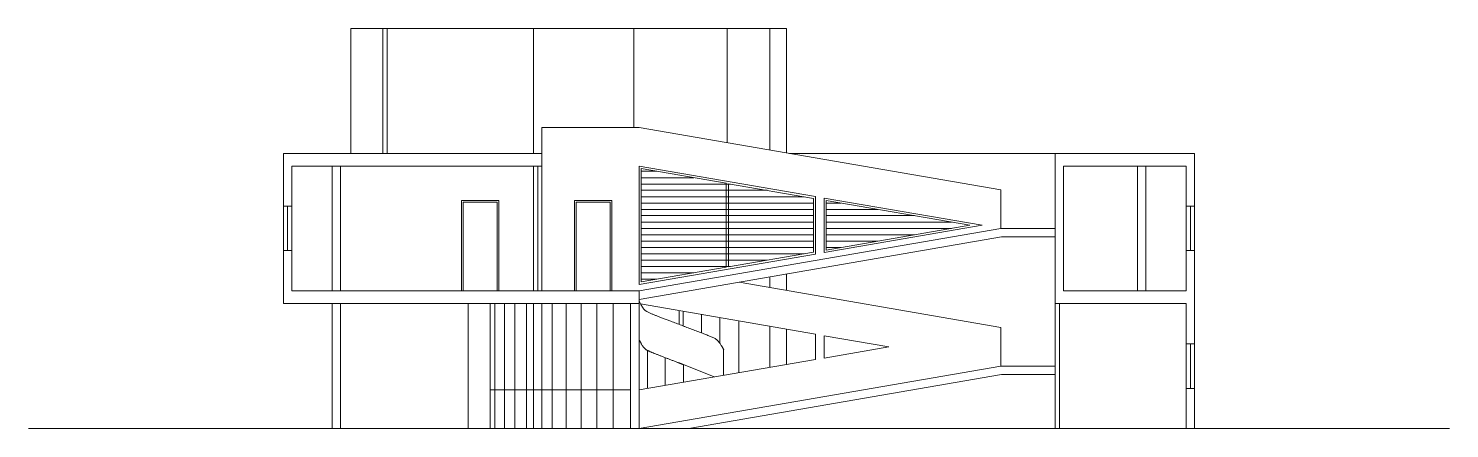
# Model space of a CAD drawing. Header units: metres. Extents: x -6 to 27.5, y 0 to 9.4.
import ezdxf

# ---------------------------------------------------------------- set-up
doc = ezdxf.new("R2010")
doc.units = ezdxf.units.M
doc.layers.add('ceco.net 275 Villa Savoye section view', color=7, linetype='Continuous', lineweight=15)

msp = doc.modelspace()

# ---------------------------------------------------------------- linework, layer by layer
at = {"layer": 'ceco.net 275 Villa Savoye section view'}
for p, q in [((1.587, 9.446), (1.587, 6.497)), ((1.587, 9.446), (11.872, 9.446)), ((2.349, 6.497), (2.349, 9.446)), ((2.349, 9.446), (2.349, 6.497)), ((2.449, 9.446), (2.449, 6.497)), ((2.449, 9.446), (2.449, 6.497)), ((5.9, 6.497), (5.9, 9.446)), ((8.27, 9.446), (8.27, 7.109)), ((8.27, 9.446), (8.27, 7.109)), ((10.467, 9.446), (10.467, 6.75)), ((11.472, 6.578), (11.472, 9.446)), ((11.872, 9.446), (11.872, 6.508)), ((6.099, 6.497), (6.099, 7.109)), ((8.39, 7.109), (6.099, 7.109)), ((8.39, 7.109), (16.927, 5.636)), ((0, 6.497), (0, 2.949)), ((0, 6.497), (6.099, 6.497)), ((1.587, 6.497), (2.349, 6.497)), ((2.449, 6.497), (5.9, 6.497)), ((6.099, 6.196), (6.099, 6.497)), ((18.207, 6.497), (11.938, 6.497)), ((18.207, 6.497), (21.497, 6.497)), ((18.207, 6.497), (18.207, 2.949)), ((21.497, 6.196), (21.497, 6.497)), ((0.199, 6.196), (0.199, 3.25)), ((0.199, 6.196), (6.099, 6.196)), ((5.999, 6.196), (5.999, 3.25)), ((8.39, 6.196), (12.557, 5.476)), ((8.39, 3.401), (8.39, 6.196)), ((8.44, 6.138), (10.446, 5.79)), ((8.44, 3.461), (8.44, 6.138)), ((8.44, 6.074), (8.813, 6.074)), ((18.407, 6.196), (21.297, 6.196)), ((18.407, 6.196), (18.407, 3.25)), ((21.297, 3.25), (21.297, 6.196)), ((21.497, 3.098), (21.497, 6.348)), ((8.44, 5.922), (9.681, 5.922)), ((8.44, 5.773), (10.548, 5.773)), ((10.446, 5.79), (10.446, 3.808)), ((10.498, 5.781), (12.507, 5.435)), ((10.498, 5.781), (10.498, 3.816)), ((8.44, 5.624), (11.415, 5.624)), ((8.44, 5.472), (12.285, 5.472)), ((12.507, 5.435), (12.507, 4.163)), ((12.557, 5.476), (12.557, 4.121)), ((12.758, 5.443), (16.487, 4.8)), ((12.758, 4.157), (12.758, 5.443)), ((12.808, 5.383), (16.192, 4.8)), ((12.808, 4.215), (12.808, 5.383)), ((16.927, 5.636), (16.927, 4.725)), ((0.1, 5.248), (0.1, 4.2)), ((8.44, 5.323), (12.507, 5.323)), ((8.44, 5.175), (12.507, 5.175)), ((12.808, 5.323), (13.152, 5.323)), ((12.808, 5.175), (14.022, 5.175)), ((21.397, 5.248), (21.397, 4.2)), ((8.39, 3.248), (16.927, 4.725)), ((8.44, 5.026), (12.507, 5.026)), ((8.44, 4.875), (12.507, 4.875)), ((8.44, 4.725), (12.507, 4.725)), ((16.487, 4.8), (12.758, 4.157)), ((12.808, 5.026), (14.889, 5.026)), ((12.808, 4.875), (15.759, 4.875)), ((16.192, 4.8), (12.808, 4.215)), ((12.808, 4.725), (15.759, 4.725)), ((16.927, 4.725), (18.207, 4.725)), ((8.39, 3.046), (16.944, 4.524)), ((8.44, 4.576), (12.507, 4.576)), ((8.44, 4.424), (12.507, 4.424)), ((12.808, 4.576), (14.889, 4.576)), ((12.808, 4.424), (14.022, 4.424)), ((16.944, 4.524), (18.207, 4.524)), ((12.557, 4.121), (8.39, 3.401)), ((8.44, 4.275), (12.507, 4.275)), ((8.44, 4.125), (12.285, 4.125)), ((12.507, 4.163), (10.498, 3.816)), ((12.808, 4.275), (13.152, 4.275)), ((8.44, 3.976), (11.415, 3.976)), ((8.44, 3.825), (10.548, 3.825)), ((10.446, 3.808), (8.44, 3.461)), ((8.44, 3.675), (9.681, 3.675)), ((8.44, 3.526), (8.813, 3.526)), ((16.927, 2.386), (10.749, 3.455)), ((11.472, 3.331), (11.472, 3.58)), ((11.872, 3.26), (11.872, 3.648)), ((0.199, 3.25), (8.39, 3.25)), ((8.39, 2.949), (8.39, 3.25)), ((18.207, 3.175), (18.207, 0)), ((18.407, 3.25), (21.297, 3.25)), ((21.497, 2.949), (21.497, 3.25)), ((0, 2.949), (8.39, 2.949)), ((4.362, 2.949), (4.362, 0)), ((4.877, 2.949), (4.877, 0)), ((4.989, 2.949), (4.989, 0)), ((5.213, 2.949), (5.213, 0)), ((5.46, 2.949), (5.46, 0)), ((5.732, 2.949), (5.732, 0)), ((6.099, 2.949), (5.9, 2.949)), ((5.9, 2.949), (5.9, 0)), ((6.099, 0), (6.099, 2.949)), ((6.34, 2.949), (6.34, 0)), ((6.674, 2.949), (6.674, 0)), ((7.027, 2.949), (7.027, 0)), ((7.396, 2.949), (7.396, 0)), ((7.78, 2.949), (7.78, 0)), ((8.39, 2.949), (8.189, 2.949)), ((8.189, 2.949), (8.189, 0)), ((8.39, 3.011), (8.39, 2.102)), ((8.39, 0), (8.39, 2.949)), ((12.557, 2.229), (8.427, 2.942)), ((9.34, 2.785), (9.34, 2.457)), ((9.432, 2.768), (9.432, 2.422)), ((9.863, 2.694), (9.863, 2.259)), ((18.207, 2.949), (21.297, 2.949)), ((18.307, 2.949), (18.307, 0)), ((21.297, 0), (21.297, 2.949)), ((21.497, 0), (21.497, 2.949)), ((10.299, 2.619), (10.299, 2.007)), ((10.747, 2.542), (10.747, 1.32)), ((11.472, 1.444), (11.472, 2.416)), ((11.872, 1.515), (11.872, 2.347)), ((16.927, 2.386), (16.927, 1.473)), ((12.557, 2.229), (12.557, 1.633)), ((14.283, 1.93), (12.758, 2.193)), ((12.758, 1.666), (12.758, 2.193)), ((8.587, 1.846), (8.587, 0.946)), ((10.386, 1.866), (10.386, 1.258)), ((12.758, 1.666), (14.283, 1.93)), ((21.397, 1.998), (21.397, 0.948)), ((8.39, 0.913), (12.557, 1.633)), ((8.39, 0), (16.927, 1.473)), ((9.004, 1.676), (9.004, 1.019)), ((9.44, 1.509), (9.44, 1.094)), ((9.44, 1.509), (10.166, 1.22)), ((16.927, 1.473), (18.207, 1.473)), ((9.565, 0), (16.944, 1.274)), ((16.944, 1.274), (18.207, 1.274)), ((8.189, 0.913), (4.877, 0.913)), ((8.39, 0.913), (8.39, 0))]:
    msp.add_line(p, q, dxfattribs=at)
at = {"layer": 'ceco.net 275 Villa Savoye section view', "linetype": 'Continuous'}
msp.add_line((-6.016, 0), (27.512, 0), dxfattribs=at)
at = {"layer": 'ceco.net 275 Villa Savoye section view', "flags": 128}
for points in [[(1.349, 3.25), (1.349, 6.196), (1.15, 6.196), (1.15, 3.25), (1.349, 3.25)], [(6.099, 3.25), (6.099, 6.196), (5.9, 6.196), (5.9, 3.25), (6.099, 3.25)], [(20.347, 3.25), (20.347, 6.196), (20.148, 6.196), (20.148, 3.25), (20.347, 3.25)], [(5.08, 3.25), (5.08, 5.387), (4.2, 5.387), (4.2, 3.25), (5.08, 3.25)], [(7.745, 3.25), (7.745, 5.387), (6.865, 5.387), (6.865, 3.25), (7.745, 3.25)], [(0.199, 4.2), (0.199, 5.248), (0, 5.248), (0, 4.2), (0.199, 4.2)], [(5.039, 3.25), (5.039, 5.348), (4.24, 5.348), (4.24, 3.25), (5.039, 3.25)], [(7.705, 3.25), (7.705, 5.348), (6.904, 5.348), (6.904, 3.25), (7.705, 3.25)], [(21.497, 4.2), (21.497, 5.248), (21.297, 5.248), (21.297, 4.2), (21.497, 4.2)], [(1.349, 0), (1.349, 2.949), (1.15, 2.949), (1.15, 0), (1.349, 0)], [(21.497, 0.948), (21.497, 1.998), (21.297, 1.998), (21.297, 0.948), (21.497, 0.948)]]:
    msp.add_lwpolyline(points, dxfattribs=at)
at = {"layer": 'ceco.net 275 Villa Savoye section view'}
msp.add_open_spline([(8.39, 3.011), (8.396, 3), (8.511, 2.789), (8.689, 2.708), (8.872, 2.636), (9.129, 2.538), (9.389, 2.439), (9.65, 2.339), (9.905, 2.244), (10.09, 2.169), (10.231, 2.106), (10.337, 1.952), (10.361, 1.912), (10.39, 1.858), (10.385, 1.867), (10.386, 1.865), (10.386, 1.866), (10.386, 1.866), (10.386, 1.866)], degree=2, dxfattribs=at)
msp.add_open_spline([(8.39, 2.102), (8.396, 2.091), (8.511, 1.88), (8.689, 1.799), (8.873, 1.726), (9.131, 1.627), (9.349, 1.543), (9.44, 1.509)], degree=2, knots=[0, 0, 0, 1, 2, 3, 4, 5, 5.514497, 5.514497, 5.514497], dxfattribs=at)

doc.saveas('drawing.dxf')
